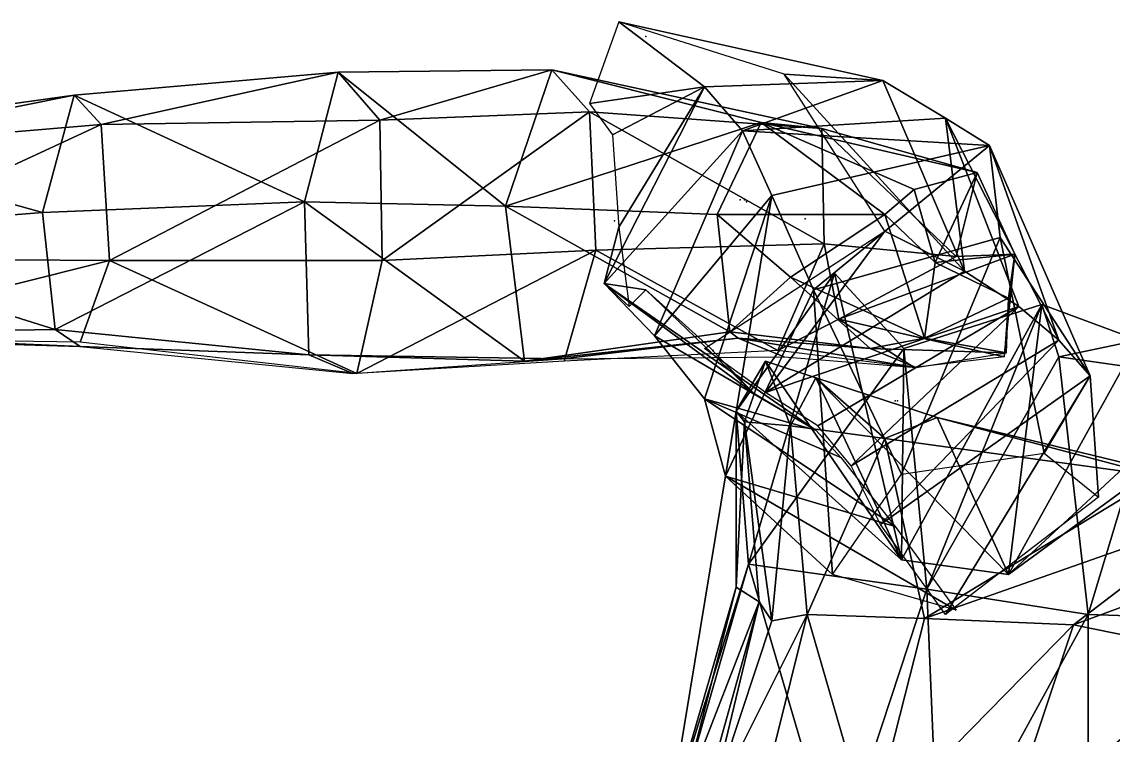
# Model space of a CAD drawing. Extents: x -652 to 233, y -282 to 215.
# Drawn here: x -416.6 to -156.2, y 44.8 to 215.2 of the extents above; entities that cross this region are included whole.
import ezdxf

# ---------------------------------------------------------------- set-up
doc = ezdxf.new("R2010")
doc.units = 0
doc.layers.get('0').update_dxf_attribs({"linetype": 'CONTINUOUS'})

msp = doc.modelspace()

# ---------------------------------------------------------------- linework, layer by layer
for p in [(-267.66, 211.65, 1007.83), (-245.16, 172.65, 990.83), (-244.16, 172.65, 975.83), (-243.66, 172.15, 975.83), (-275.16, 167.65, 966.83), (-229.66, 168.15, 981.33), (-251.66, 136.65, 989.83), (-208.16, 124.65, 1264.83), (-207.66, 124.65, 1264.33)]:
    msp.add_point(p)
for points in [[(-253.66, 199.65, 1072.83), (-274.16, 215.15, 995.83), (-281.16, 195.65, 996.83)], [(-274.16, 215.15, 995.83), (-253.66, 199.65, 1072.83), (-211.16, 201.15, 1065.83)], [(-211.16, 201.15, 1065.83), (-234.66, 202.65, 997.83), (-274.16, 215.15, 995.83)], [(-341.16, 203.15, 951.33), (-301.16, 171.15, 1004.33), (-290.16, 203.65, 967.83)], [(-290.16, 203.65, 967.83), (-331.16, 191.65, 915.33), (-341.16, 203.15, 951.33)], [(-331.16, 191.65, 915.33), (-290.16, 203.65, 967.83), (-281.16, 193.65, 929.33)], [(-240.16, 191.15, 987.33), (-290.16, 203.65, 967.83), (-301.16, 171.15, 1004.33)], [(-225.66, 189.65, 950.83), (-281.16, 193.65, 929.33), (-290.16, 203.65, 967.83)], [(-290.16, 203.65, 967.83), (-240.16, 191.15, 987.33), (-225.66, 189.65, 950.83)], [(-341.16, 203.15, 951.33), (-397.66, 190.65, 903.33), (-404.16, 197.65, 932.33)], [(-404.16, 197.65, 932.33), (-349.16, 172.15, 983.33), (-341.16, 203.15, 951.33)], [(-397.66, 190.65, 903.33), (-341.16, 203.15, 951.33), (-331.16, 191.65, 915.33)], [(-301.16, 171.15, 1004.33), (-341.16, 203.15, 951.33), (-349.16, 172.15, 983.33)], [(-244.66, 189.15, 1147.83), (-211.16, 201.15, 1065.83), (-253.66, 199.65, 1072.83)], [(-211.16, 201.15, 1065.83), (-244.66, 189.15, 1147.83), (-196.16, 192.15, 1144.33)], [(-191.66, 155.65, 1055.83), (-210.66, 165.15, 989.33), (-234.66, 202.65, 997.83)], [(-234.66, 202.65, 997.83), (-211.16, 201.15, 1065.83), (-191.66, 155.65, 1055.83)], [(-196.16, 192.15, 1144.33), (-191.66, 155.65, 1055.83), (-211.16, 201.15, 1065.83)], [(-253.66, 199.65, 1072.83), (-281.16, 195.65, 996.83), (-275.66, 188.15, 1028.33)], [(-244.66, 189.15, 1147.83), (-253.66, 199.65, 1072.83), (-277.66, 152.65, 1062.33)], [(-274.16, 166.15, 1022.83), (-277.66, 152.65, 1062.33), (-253.66, 199.65, 1072.83)], [(-253.66, 199.65, 1072.83), (-275.66, 188.15, 1028.33), (-274.16, 166.15, 1022.83)], [(-404.16, 197.65, 932.33), (-468.66, 184.65, 894.33), (-476.16, 187.65, 917.84)], [(-476.16, 187.65, 917.84), (-411.66, 169.65, 957.33), (-404.16, 197.65, 932.33)], [(-468.66, 184.65, 894.33), (-404.16, 197.65, 932.33), (-397.66, 190.65, 903.33)], [(-349.16, 172.15, 983.33), (-404.16, 197.65, 932.33), (-411.66, 169.65, 957.33)], [(-281.16, 193.65, 929.33), (-330.66, 158.15, 908.84), (-331.16, 191.65, 915.33)], [(-330.66, 158.15, 908.84), (-281.16, 193.65, 929.33), (-279.66, 160.65, 917.84)], [(-281.16, 193.65, 929.33), (-225.66, 189.65, 950.83), (-225.16, 162.15, 932.33)], [(-225.16, 162.15, 932.33), (-279.66, 160.65, 917.84), (-281.16, 193.65, 929.33)], [(-397.66, 190.65, 903.33), (-466.66, 158.65, 884.84), (-468.66, 184.65, 894.33)], [(-466.66, 158.65, 884.84), (-397.66, 190.65, 903.33), (-395.66, 158.15, 894.33)], [(-331.16, 191.65, 915.33), (-395.66, 158.15, 894.33), (-397.66, 190.65, 903.33)], [(-395.66, 158.15, 894.33), (-331.16, 191.65, 915.33), (-330.66, 158.15, 908.84)], [(-301.16, 171.15, 1004.33), (-250.66, 169.15, 1020.83), (-240.16, 191.15, 987.33)], [(-210.66, 169.15, 1010.83), (-240.16, 191.15, 987.33), (-250.66, 169.15, 1020.83)], [(-185.66, 185.65, 1216.83), (-196.16, 192.15, 1144.33), (-244.66, 189.15, 1147.83)], [(-240.16, 191.15, 987.33), (-210.66, 169.15, 1010.83), (-203.66, 175.15, 1000.33)], [(-240.16, 191.15, 987.33), (-203.66, 175.15, 1000.33), (-188.66, 179.15, 967.83)], [(-188.66, 179.15, 967.83), (-225.66, 189.65, 950.83), (-240.16, 191.15, 987.33)], [(-169.16, 139.15, 1191.83), (-178.66, 147.15, 1126.33), (-196.16, 192.15, 1144.33)], [(-191.66, 155.65, 1055.83), (-196.16, 192.15, 1144.33), (-178.66, 147.15, 1126.33)], [(-196.16, 192.15, 1144.33), (-185.66, 185.65, 1216.83), (-169.16, 139.15, 1191.83)], [(-411.66, 169.65, 957.33), (-476.16, 187.65, 917.84), (-480.16, 164.15, 929.84)], [(-277.66, 152.65, 1062.33), (-265.66, 140.15, 1140.83), (-244.66, 189.15, 1147.83)], [(-237.66, 173.65, 1231.33), (-244.66, 189.15, 1147.83), (-265.66, 140.15, 1140.83)], [(-244.66, 189.15, 1147.83), (-237.66, 173.65, 1231.33), (-185.66, 185.65, 1216.83)], [(-225.66, 189.65, 950.83), (-188.66, 179.15, 967.83), (-193.66, 159.15, 956.33)], [(-193.66, 159.15, 956.33), (-225.16, 162.15, 932.33), (-225.66, 189.65, 950.83)], [(-227.66, 151.15, 1291.33), (-185.66, 185.65, 1216.83), (-237.66, 173.65, 1231.33)], [(-185.66, 185.65, 1216.83), (-227.66, 151.15, 1291.33), (-183.16, 163.65, 1282.33)], [(-185.66, 185.65, 1216.83), (-183.16, 163.65, 1282.33), (-161.66, 130.65, 1237.33)], [(-161.66, 130.65, 1237.33), (-169.16, 139.15, 1191.83), (-185.66, 185.65, 1216.83)], [(-198.66, 157.65, 1006.33), (-188.66, 179.15, 967.83), (-203.66, 175.15, 1000.33)], [(-188.66, 179.15, 967.83), (-198.66, 157.65, 1006.33), (-179.66, 159.65, 975.83)], [(-179.66, 159.65, 975.83), (-193.66, 159.15, 956.33), (-188.66, 179.15, 967.83)], [(-198.66, 157.65, 1006.33), (-203.66, 175.15, 1000.33), (-210.66, 169.15, 1010.83)], [(-349.16, 172.15, 983.33), (-411.66, 169.65, 957.33), (-408.66, 141.65, 943.83)], [(-408.66, 141.65, 943.83), (-348.16, 135.65, 964.33), (-349.16, 172.15, 983.33)], [(-349.16, 172.15, 983.33), (-296.66, 134.15, 978.33), (-301.16, 171.15, 1004.33)], [(-296.66, 134.15, 978.33), (-349.16, 172.15, 983.33), (-348.16, 135.65, 964.33)], [(-265.66, 140.15, 1140.83), (-253.66, 125.15, 1209.83), (-237.66, 173.65, 1231.33)], [(-248.66, 106.65, 1255.83), (-237.66, 173.65, 1231.33), (-253.66, 125.15, 1209.83)], [(-237.66, 173.65, 1231.33), (-248.66, 106.65, 1255.83), (-227.66, 151.15, 1291.33)], [(-480.16, 164.15, 929.84), (-408.66, 141.65, 943.83), (-411.66, 169.65, 957.33)], [(-301.16, 171.15, 1004.33), (-247.66, 141.15, 1003.83), (-250.66, 169.15, 1020.83)], [(-247.66, 141.15, 1003.83), (-301.16, 171.15, 1004.33), (-296.66, 134.15, 978.33)], [(-250.66, 169.15, 1020.83), (-233.16, 154.15, 1001.83), (-210.66, 169.15, 1010.83)], [(-233.16, 154.15, 1001.83), (-250.66, 169.15, 1020.83), (-247.66, 141.15, 1003.83)], [(-201.16, 139.65, 1008.83), (-210.66, 169.15, 1010.83), (-233.16, 154.15, 1001.83)], [(-210.66, 169.15, 1010.83), (-201.16, 139.65, 1008.83), (-198.66, 157.65, 1006.33)], [(-408.66, 141.65, 943.83), (-480.16, 164.15, 929.84), (-473.16, 140.65, 920.84)], [(-277.66, 152.65, 1062.33), (-274.16, 166.15, 1022.83), (-271.66, 147.15, 1016.83)], [(-239.16, 126.65, 1055.33), (-253.66, 137.15, 978.83), (-210.66, 165.15, 989.33)], [(-210.66, 165.15, 989.33), (-191.66, 155.65, 1055.83), (-239.16, 126.65, 1055.33)], [(-279.66, 160.65, 917.84), (-225.16, 162.15, 932.33), (-236.16, 136.65, 963.83)], [(-221.66, 144.15, 964.33), (-236.16, 136.65, 963.83), (-225.16, 162.15, 932.33)], [(-206.66, 107.15, 1310.83), (-183.16, 163.65, 1282.33), (-227.66, 151.15, 1291.33)], [(-225.16, 162.15, 932.33), (-193.66, 159.15, 956.33), (-221.66, 144.15, 964.33)], [(-183.16, 163.65, 1282.33), (-206.66, 107.15, 1310.83), (-172.66, 112.15, 1300.83)], [(-172.66, 112.15, 1300.83), (-161.66, 130.65, 1237.33), (-183.16, 163.65, 1282.33)], [(-279.66, 160.65, 917.84), (-336.66, 131.15, 931.34), (-330.66, 158.15, 908.84)], [(-336.66, 131.15, 931.34), (-279.66, 160.65, 917.84), (-287.16, 134.15, 943.83)], [(-236.16, 136.65, 963.83), (-287.16, 134.15, 943.83), (-279.66, 160.65, 917.84)], [(-221.66, 144.15, 964.33), (-179.66, 159.65, 975.83), (-182.16, 135.15, 978.33)], [(-179.66, 159.65, 975.83), (-221.66, 144.15, 964.33), (-193.66, 159.15, 956.33)], [(-181.16, 149.15, 992.83), (-179.66, 159.65, 975.83), (-198.66, 157.65, 1006.33)], [(-181.16, 149.15, 992.83), (-182.16, 135.15, 978.33), (-179.66, 159.65, 975.83)], [(-395.66, 158.15, 894.33), (-469.66, 139.65, 899.33), (-466.66, 158.65, 884.84)], [(-469.66, 139.65, 899.33), (-395.66, 158.15, 894.33), (-402.66, 138.65, 914.33)], [(-336.66, 131.15, 931.34), (-402.66, 138.65, 914.33), (-395.66, 158.15, 894.33)], [(-395.66, 158.15, 894.33), (-330.66, 158.15, 908.84), (-336.66, 131.15, 931.34)], [(-181.16, 149.15, 992.83), (-198.66, 157.65, 1006.33), (-201.16, 139.65, 1008.83)], [(-247.66, 141.15, 1003.83), (-214.16, 137.15, 1005.83), (-233.16, 154.15, 1001.83)], [(-243.16, 85.65, 1303.83), (-222.66, 155.15, 1284.83), (-246.16, 122.15, 1264.83)], [(-206.66, 86.65, 1270.33), (-246.16, 122.15, 1264.83), (-222.66, 155.15, 1284.83)], [(-243.16, 85.65, 1303.83), (-206.16, 137.15, 1309.33), (-222.66, 155.15, 1284.83)], [(-178.66, 147.15, 1126.33), (-239.16, 126.65, 1055.33), (-191.66, 155.65, 1055.83)], [(-201.16, 139.65, 1008.83), (-233.16, 154.15, 1001.83), (-214.16, 137.15, 1005.83)], [(-206.66, 86.65, 1270.33), (-222.66, 155.15, 1284.83), (-206.16, 137.15, 1309.33)], [(-277.66, 152.65, 1062.33), (-227.16, 117.65, 1123.83), (-265.66, 140.15, 1140.83)], [(-227.16, 117.65, 1123.83), (-277.66, 152.65, 1062.33), (-242.16, 126.65, 1055.83)], [(-267.66, 151.15, 980.33), (-242.16, 126.65, 1055.83), (-277.66, 152.65, 1062.33)], [(-277.66, 152.65, 1062.33), (-271.66, 147.15, 1016.83), (-267.66, 151.15, 980.33)], [(-242.16, 126.65, 1055.83), (-267.66, 151.15, 980.33), (-252.66, 137.65, 975.83)], [(-223.16, 83.15, 1286.83), (-227.66, 151.15, 1291.33), (-248.66, 106.65, 1255.83)], [(-227.66, 151.15, 1291.33), (-223.16, 83.15, 1286.83), (-206.66, 107.15, 1310.83)], [(-181.16, 149.15, 992.83), (-201.16, 139.65, 1008.83), (-181.66, 136.15, 978.83)], [(-239.16, 126.65, 1055.33), (-178.66, 147.15, 1126.33), (-226.66, 118.65, 1125.33)], [(-218.66, 109.15, 1194.33), (-226.66, 118.65, 1125.33), (-178.66, 147.15, 1126.33)], [(-178.66, 147.15, 1126.33), (-169.16, 139.15, 1191.83), (-218.66, 109.15, 1194.33)], [(-181.16, 83.15, 1243.33), (-206.66, 86.65, 1270.33), (-173.16, 147.65, 1302.83)], [(-206.16, 137.15, 1309.33), (-173.16, 147.65, 1302.83), (-206.66, 86.65, 1270.33)], [(-173.16, 147.65, 1302.83), (-206.16, 137.15, 1309.33), (-200.66, 79.65, 1332.33)], [(-200.66, 79.65, 1332.33), (-169.16, 135.15, 1313.83), (-173.16, 147.65, 1302.83)], [(-173.16, 147.65, 1302.83), (-150.16, 139.15, 1290.33), (-181.16, 83.15, 1243.33)], [(-150.16, 139.15, 1290.33), (-173.16, 147.65, 1302.83), (-169.16, 135.15, 1313.83)], [(-236.16, 136.65, 963.83), (-221.66, 144.15, 964.33), (-203.66, 132.65, 969.83)], [(-182.16, 135.15, 978.33), (-203.66, 132.65, 969.83), (-221.66, 144.15, 964.33)], [(-473.16, 140.65, 920.84), (-402.66, 137.65, 915.33), (-408.66, 141.65, 943.83)], [(-402.66, 137.65, 915.33), (-473.16, 140.65, 920.84), (-469.66, 139.65, 899.84)], [(-348.16, 135.65, 964.33), (-408.66, 141.65, 943.83), (-402.66, 137.65, 915.33)], [(-296.66, 134.15, 978.33), (-245.66, 139.65, 992.33), (-247.66, 141.15, 1003.83)], [(-214.16, 137.15, 1005.83), (-247.66, 141.15, 1003.83), (-245.66, 139.65, 992.33)], [(-245.66, 139.65, 992.33), (-296.66, 134.15, 978.33), (-287.66, 134.65, 943.34)], [(-287.66, 134.65, 943.34), (-234.66, 135.15, 960.83), (-245.66, 139.65, 992.33)], [(-253.66, 125.15, 1209.83), (-265.66, 140.15, 1140.83), (-227.16, 117.65, 1123.83)], [(-203.16, 132.65, 972.33), (-245.66, 139.65, 992.33), (-234.66, 135.15, 960.83)], [(-245.66, 139.65, 992.33), (-203.16, 132.65, 972.33), (-214.16, 137.15, 1005.83)], [(-211.66, 95.15, 1215.83), (-218.66, 109.15, 1194.33), (-169.16, 139.15, 1191.83)], [(-214.16, 137.15, 1005.83), (-181.66, 136.15, 978.83), (-201.16, 139.65, 1008.83)], [(-169.16, 139.15, 1191.83), (-161.66, 130.65, 1237.33), (-211.66, 95.15, 1215.83)], [(-115.66, 131.15, 1253.83), (-181.16, 83.15, 1243.33), (-150.16, 139.15, 1290.33)], [(-169.16, 135.15, 1313.83), (-144.66, 131.65, 1304.33), (-150.16, 139.15, 1290.33)], [(-402.66, 137.65, 915.33), (-337.66, 131.15, 935.33), (-348.16, 135.65, 964.33)], [(-287.66, 134.65, 943.34), (-348.16, 135.65, 964.33), (-337.66, 131.15, 935.33)], [(-348.16, 135.65, 964.33), (-287.66, 134.65, 943.34), (-296.66, 134.15, 978.33)], [(-243.16, 85.65, 1303.83), (-200.66, 79.65, 1332.33), (-206.16, 137.15, 1309.33)], [(-181.66, 136.15, 978.83), (-214.16, 137.15, 1005.83), (-203.16, 132.65, 972.33)], [(-246.16, 122.15, 1264.83), (-239.16, 134.15, 1232.33), (-244.16, 119.65, 1230.33)], [(-246.16, 122.15, 1264.83), (-206.66, 86.65, 1270.33), (-239.16, 134.15, 1232.33)], [(-233.16, 118.65, 1212.33), (-244.16, 119.65, 1230.33), (-239.16, 134.15, 1232.33)], [(-227.16, 130.15, 1216.33), (-239.16, 134.15, 1232.33), (-206.66, 86.65, 1270.33)], [(-239.16, 134.15, 1232.33), (-227.16, 130.15, 1216.33), (-233.16, 118.65, 1212.33)], [(-200.66, 79.65, 1332.33), (-162.16, 73.65, 1330.33), (-169.16, 135.15, 1313.83)], [(-144.66, 131.65, 1304.33), (-169.16, 135.15, 1313.83), (-162.16, 73.65, 1330.33)], [(-196.16, 73.65, 1253.83), (-211.66, 95.15, 1215.83), (-161.66, 130.65, 1237.33)], [(-161.66, 130.65, 1237.33), (-159.66, 101.65, 1270.83), (-196.16, 73.65, 1253.83)], [(-181.16, 83.15, 1243.33), (-115.66, 131.15, 1253.83), (-152.66, 109.65, 1216.33)], [(-161.66, 130.65, 1237.33), (-172.66, 112.15, 1300.83), (-159.66, 101.65, 1270.83)], [(-162.16, 73.65, 1330.33), (-133.16, 72.65, 1317.83), (-144.66, 131.65, 1304.33)], [(-210.66, 115.65, 1182.33), (-233.16, 118.65, 1212.33), (-227.16, 130.15, 1216.33)], [(-206.66, 86.65, 1270.33), (-181.16, 83.15, 1243.33), (-227.16, 130.15, 1216.33)], [(-198.16, 120.65, 1192.83), (-227.16, 130.15, 1216.33), (-181.16, 83.15, 1243.33)], [(-227.16, 130.15, 1216.33), (-198.16, 120.65, 1192.83), (-210.66, 115.65, 1182.33)], [(-227.16, 117.65, 1123.83), (-221.16, 111.15, 1193.83), (-253.66, 125.15, 1209.83)], [(-208.16, 94.65, 1219.33), (-253.66, 125.15, 1209.83), (-221.16, 111.15, 1193.83)], [(-253.66, 125.15, 1209.83), (-208.16, 94.65, 1219.33), (-248.66, 106.65, 1255.83)], [(-246.16, 122.15, 1264.83), (-262.16, 25.15, 1261.33), (-243.16, 85.65, 1303.83)], [(-262.16, 25.15, 1261.33), (-246.16, 122.15, 1264.83), (-246.16, 80.15, 1255.83)], [(-244.16, 119.65, 1230.33), (-246.16, 80.15, 1255.83), (-246.16, 122.15, 1264.83)], [(-145.16, 106.65, 1165.33), (-210.66, 115.65, 1182.33), (-198.16, 120.65, 1192.83)], [(-181.16, 83.15, 1243.33), (-152.66, 109.65, 1216.33), (-198.16, 120.65, 1192.83)], [(-145.16, 106.65, 1165.33), (-198.16, 120.65, 1192.83), (-152.66, 109.65, 1216.33)], [(-246.16, 80.15, 1255.83), (-244.16, 119.65, 1230.33), (-240.66, 76.65, 1224.83)], [(-237.66, 72.15, 1202.33), (-240.66, 76.65, 1224.83), (-244.16, 119.65, 1230.33)], [(-244.16, 119.65, 1230.33), (-233.16, 118.65, 1212.33), (-237.66, 72.15, 1202.33)], [(-229.16, 73.65, 1170.83), (-237.66, 72.15, 1202.33), (-233.16, 118.65, 1212.33)], [(-233.16, 118.65, 1212.33), (-210.66, 115.65, 1182.33), (-229.16, 73.65, 1170.83)], [(-201.16, 72.65, 1124.33), (-229.16, 73.65, 1170.83), (-210.66, 115.65, 1182.33)], [(-210.66, 115.65, 1182.33), (-145.16, 106.65, 1165.33), (-201.16, 72.65, 1124.33)], [(-248.66, 106.65, 1255.83), (-193.66, 74.65, 1254.33), (-223.16, 83.15, 1286.83)], [(-193.66, 74.65, 1254.33), (-248.66, 106.65, 1255.83), (-208.16, 94.65, 1219.33)], [(-131.66, 97.15, 1118.33), (-201.16, 72.65, 1124.33), (-145.16, 106.65, 1165.33)], [(-201.16, 72.65, 1124.33), (-131.66, 97.15, 1118.33), (-165.66, 71.15, 1094.33)], [(-100.66, 95.15, 1092.83), (-165.66, 71.15, 1094.33), (-131.66, 97.15, 1118.33)], [(-165.66, 71.15, 1094.33), (-100.66, 95.15, 1092.83), (-131.16, 64.15, 1066.83)], [(-263.16, 16.15, 1319.33), (-222.16, 14.15, 1339.33), (-243.16, 85.65, 1303.83)], [(-263.16, 16.15, 1319.33), (-243.16, 85.65, 1303.83), (-262.16, 25.15, 1261.33)], [(-200.66, 79.65, 1332.33), (-243.16, 85.65, 1303.83), (-222.16, 14.15, 1339.33)], [(-262.16, 25.15, 1261.33), (-246.16, 80.15, 1255.83), (-259.66, 27.65, 1242.83)], [(-240.66, 76.65, 1224.83), (-259.66, 27.65, 1242.83), (-246.16, 80.15, 1255.83)], [(-222.16, 14.15, 1339.33), (-197.66, 8.65, 1343.33), (-200.66, 79.65, 1332.33)], [(-162.16, 73.65, 1330.33), (-200.66, 79.65, 1332.33), (-197.66, 8.65, 1343.33)], [(-259.66, 27.65, 1242.83), (-240.66, 76.65, 1224.83), (-254.16, 28.15, 1218.83)], [(-252.66, 26.65, 1194.83), (-254.16, 28.15, 1218.83), (-240.66, 76.65, 1224.83)], [(-240.66, 76.65, 1224.83), (-237.66, 72.15, 1202.33), (-252.66, 26.65, 1194.83)], [(-229.16, 73.65, 1170.83), (-252.66, 26.65, 1194.83), (-237.66, 72.15, 1202.33)], [(-252.66, 26.65, 1194.83), (-229.16, 73.65, 1170.83), (-241.16, 25.65, 1159.33)], [(-214.16, 21.65, 1114.83), (-241.16, 25.65, 1159.33), (-229.16, 73.65, 1170.83)], [(-229.16, 73.65, 1170.83), (-201.16, 72.65, 1124.33), (-214.16, 21.65, 1114.83)], [(-197.66, 8.65, 1343.33), (-162.16, 9.15, 1335.33), (-162.16, 73.65, 1330.33)], [(-133.16, 72.65, 1317.83), (-162.16, 73.65, 1330.33), (-162.16, 9.15, 1335.33)], [(-165.66, 71.15, 1094.33), (-214.16, 21.65, 1114.83), (-201.16, 72.65, 1124.33)], [(-214.16, 21.65, 1114.83), (-165.66, 71.15, 1094.33), (-183.16, 18.65, 1082.83)], [(-131.16, 64.15, 1066.83), (-183.16, 18.65, 1082.83), (-165.66, 71.15, 1094.33)], [(-162.16, 9.15, 1335.33), (-132.16, 3.15, 1319.83), (-133.16, 72.65, 1317.83)], [(-183.16, 18.65, 1082.83), (-131.16, 64.15, 1066.83), (-146.16, 13.65, 1056.33)]]:
    msp.add_3dface(points)

doc.saveas('drawing.dxf')
